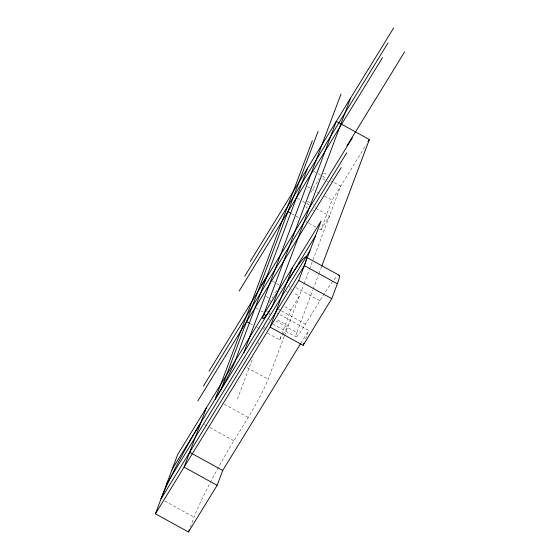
<?xml version="1.0" encoding="UTF-8"?>
<svg xmlns="http://www.w3.org/2000/svg" width="560" height="560" viewBox="0 0 560 560"><rect width="100%" height="100%" fill="white"/><g stroke="black" fill="none" stroke-linecap="round" stroke-linejoin="round"><path stroke-width="0.42" stroke-dasharray="2.8 2.1" d="M237.419 399.014L253.099 357.294M258.02 344.204L258.636 342.566M263.557 329.476L264.789 326.207M269.094 314.755L269.703 313.117M190.225 527.31L194.047 517.146A63.077 5.236 -61.2 0 1 233.877 440.776L248.206 417.445A31.542 2.618 -61.2 0 0 268.121 379.26L284.256 336.322M267.603 333.179L279.615 339.794L281.428 334.978M281.729 334.173L290.78 310.093L299.383 296.093L293.37 292.789M319.424 229.075L320.922 229.901L332.087 200.2L366.17 144.711M284.564 335.517L303.688 284.634M303.996 283.815L309.225 269.906M309.533 269.087L340.69 186.193L333.928 182.476M275.758 321.013L296.786 332.591L312.774 290.052M313.082 289.233L318.619 274.505M318.927 273.686L321.384 267.141M305.473 339.066L308.707 330.47L279.419 314.349M310.814 192.605L319.417 178.605M269.507 302.505L273.126 296.611M275.394 292.922L278.11 288.505M320.922 229.901L329.525 215.901L314.503 207.634M279.615 339.794L282.331 335.377M282.786 334.635L288.218 325.794L276.199 319.179M296.786 332.591A31.542 2.618 -61.2 0 0 305.536 324.107L319.865 300.769A63.077 5.236 -61.2 0 1 337.309 276.059M300.93 343.133L308.707 330.47M313.656 171.318L317.408 173.383M318.157 173.796L321.916 175.861M322.665 176.274L326.417 178.346M330.925 180.824L333.179 182.063M307.307 186.557L311.815 189.035M312.564 189.448L314.069 190.274M317.072 191.933L319.326 193.172M324.576 196.063L332.087 200.2M297.234 198.121L299.488 199.367M302.491 201.019L309.246 204.736M291.634 213.78L295.393 215.845M296.142 216.258L298.396 217.497M305.907 221.634L308.161 222.873M308.91 223.286L315.665 227.003M295.834 287.539L319.865 300.769M272.349 281.211L276.101 283.276M276.85 283.689L279.104 284.935M266 296.45L269.003 298.109M284.774 306.789L290.78 310.093M278.502 309.225L280.756 310.464M281.505 310.877L305.536 324.107M276.409 312.697L278.663 313.936M255.927 308.021L258.181 309.26M261.184 310.912L263.438 312.151M272.818 324.093L296.1 336.903M250.327 323.673L252.581 324.912M257.089 327.397L260.092 329.049M247.093 367.682L268.121 379.26M224.175 404.215L248.206 417.445M204.589 424.655L209.09 427.14M209.846 427.553L233.877 440.776M164.759 501.025L194.047 517.146M313.726 210.161A6.307 3.129 31.6 0 1 312.746 210.182M307.363 207.949A6.307 3.129 31.6 0 1 305.795 206.514M307.223 201.726A6.307 3.129 31.6 0 1 309.904 202.405M313.292 204.512A6.307 3.129 31.6 0 1 313.607 204.799M315.063 206.598A6.307 3.129 31.6 0 1 315.357 207.193M327.663 181.657A6.307 3.129 31.6 0 1 326.865 181.321M324.926 180.208A6.307 3.129 31.6 0 1 321.951 177.009M323.442 173.747A6.307 3.129 31.6 0 1 328.3 174.979M332.262 178.598A6.307 3.129 31.6 0 1 332.556 179.193M269.556 319.69A6.307 3.129 31.6 0 1 268.758 319.396M266.637 311.71A6.307 3.129 31.6 0 1 267.407 311.892M269.794 312.879A6.307 3.129 31.6 0 1 270.186 313.103M290.423 291.837A6.307 3.129 31.6 0 1 290.178 291.935M287.147 291.809A6.307 3.129 31.6 0 1 286.356 291.55M281.68 288.407A6.307 3.129 31.6 0 1 281.428 288.106M289.177 286.405A6.307 3.129 31.6 0 1 289.793 286.986M291.249 289.086A6.307 3.129 31.6 0 1 291.473 289.919"/><path stroke-width="0.84" d="M155.421 513.814L177.751 454.412L321.069 221.06L298.746 280.462L155.421 513.814L188.468 532L217.126 485.331L222.712 470.477L300.468 343.875M206.416 407.736L184.086 467.145L217.126 485.331M312.333 140.742L215.166 399.252A31.542 2.618 -61.2 0 0 235.081 361.067L307.643 168.007M220.899 389.921L318.066 131.411M243.831 352.583L340.998 94.073M265.993 315.637L263.746 314.398L336.308 121.338L369.355 139.524L321.692 266.322M350.644 98.007L272.496 305.914A31.542 2.618 -61.2 0 1 263.746 314.398M188.468 532L189.343 529.655M292.411 267.729L270.081 327.131L303.121 345.324L331.786 298.655L337.365 283.801A63.077 5.236 -61.2 0 0 338.674 275.177M303.121 345.324L304.003 342.979M250.32 261.345L393.638 28M244.734 276.199L388.059 42.854M239.155 291.053L382.473 57.701M261.254 285.292L268.583 273.364M346.885 145.88L404.579 51.947M209.013 371.245L352.331 137.893M203.427 386.092L346.752 152.747M197.848 400.946L341.166 167.601M367.99 141.75L369.355 139.524M172.165 469.259L315.49 235.914M166.586 484.113L309.911 250.761M337.365 283.801L304.325 265.615L161.007 498.96A63.077 5.236 -61.2 0 1 200.83 422.59M287.882 211.708L290.885 213.367M306.201 257.124L339.248 275.31M298.746 280.462L331.786 298.655M246.575 321.608L249.578 323.26M189.665 452.291L222.712 470.477M286.825 282.583A63.077 5.236 -61.2 0 1 304.325 265.615"/></g></svg>
